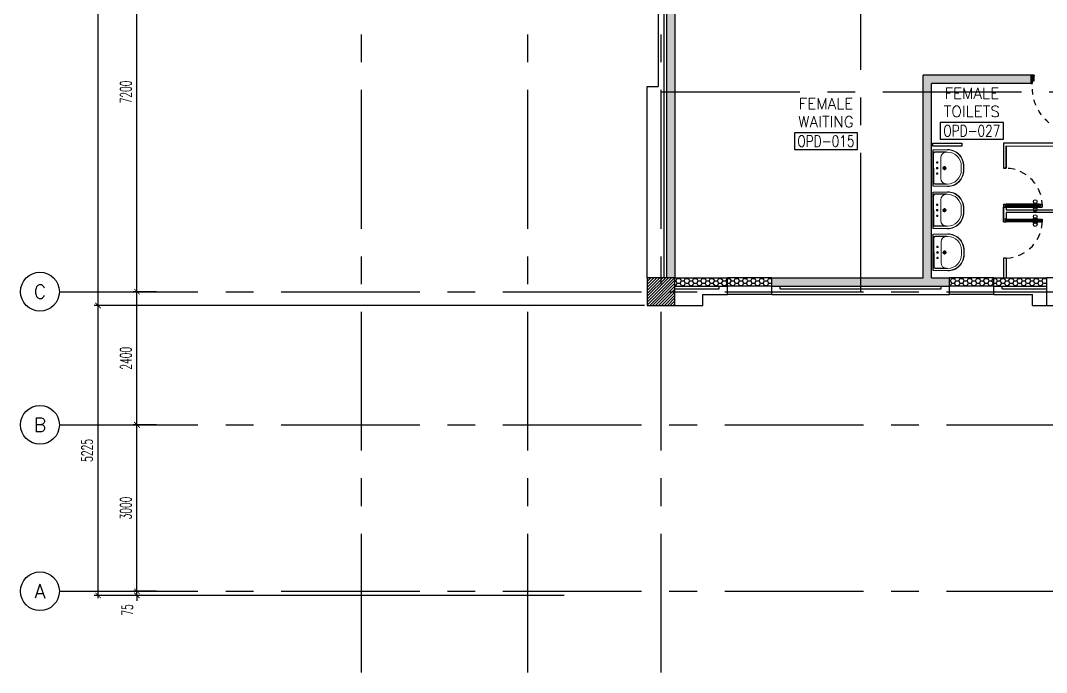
# Model space of a CAD drawing. Extents: x 417819.9 to 417911.9, y 43448 to 43539.2.
# Drawn here: x 417819.91 to 417838.41, y 43460.01 to 43471.76 of the extents above; entities that cross this region are included whole.
import ezdxf
from ezdxf.enums import TextEntityAlignment as Align

# ---------------------------------------------------------------- set-up
doc = ezdxf.new("R2010")
doc.units = 0
doc.header["$MEASUREMENT"] = 0
doc.header["$PDMODE"] = 3
doc.header["$PDSIZE"] = 0.1
for name, pattern in [('CENTERX2', [4, 2.5, -0.5, 0.5, -0.5]), ('DASHED', [0.75, 0.5, -0.25]), ('HIDDEN', [0.375, 0.25, -0.125])]:
    doc.linetypes.add(name, pattern=pattern)
doc.layers.get('0').update_dxf_attribs({"linetype": 'CONTINUOUS'})
doc.layers.get('DEFPOINTS').update_dxf_attribs({"linetype": 'CONTINUOUS'})
for name, color, linetype in [('A-JEERI', 3, 'CONTINUOUS'), ('AX', 6, 'CONTINUOUS'), ('AX-CR', 2, 'CONTINUOUS'), ('AX-DIM', 4, 'CONTINUOUS'), ('AX-TXT', 4, 'CONTINUOUS'), ('AXES', 11, 'CENTERX2'), ('COL', 2, 'CONTINUOUS'), ('DOOR', 4, 'CONTINUOUS'), ('FIX', 3, 'CONTINUOUS'), ('HAT', 8, 'CONTINUOUS'), ('INSUL', 7, 'CONTINUOUS'), ('ME-FIX', 3, 'CONTINUOUS'), ('PART', 9, 'CONTINUOUS'), ('RM-BOX', 2, 'CONTINUOUS'), ('RM-NAME', 2, 'CONTINUOUS'), ('RM-NO', 2, 'CONTINUOUS'), ('WALL', 2, 'CONTINUOUS'), ('WallType2', 3, 'CONTINUOUS'), ('WIN', 7, 'CONTINUOUS')]:
    doc.layers.add(name, color=color, linetype=linetype)
doc.styles.add('ROMANS', font='ROMANS.shx', dxfattribs={"width": 0.6})
doc.dimstyles.new('STANDARD in', dxfattribs={"dimtxt": 0.2, "dimasz": 0.1, "dimexe": 0.07, "dimexo": 0.05, "dimgap": 0.1, "dimtad": 1, "dimdec": 0, "dimlfac": 1000, "dimzin": 0, "dimdsep": 46, "dimtxsty": 'ROMANS', "dimblk": 'ARCHTICK', "dimcen": 0.05, "dimdle": 0.05, "dimclrd": 4, "dimclre": 4, "dimclrt": 2, "dimadec": 0, "dimazin": 0, "dimtfac": 1, "dimtdec": 0, "dimtmove": 2, "dimatfit": 3, "dimfxl": 0, "dimtolj": 1, "dimtzin": 0, "dimarcsym": 0})
pattern_1 = [(0, (0, 0), (0.075, 0.04330127), [0.05, -0.1]), (120, (0, 0), (-0.074999999836, 0.043301270284), [0.05, -0.1]), (60, (0, 0), (1.64e-10, 0.086602540284), [-0.1, 0.05])]

# ---------------------------------------------------------------- blocks, each defined once
blk = doc.blocks.new('_ARCHTICK')
at = {"color": 0, "linetype": 'ByBlock', "const_width": 0.15}
blk.add_lwpolyline([(-0.5, -0.5), (0.5, 0.5)], dxfattribs=at)
blk = doc.blocks.new('*D138')
at = {"layer": 'AX-DIM', "color": 4, "lineweight": -2}
for p, q in [((417831.157, 43525.944), (417821.235, 43525.944)), ((417821.305, 43466.574), (417821.305, 43525.994)), ((417831.157, 43466.624), (417821.235, 43466.624))]:
    blk.add_line(p, q, dxfattribs=at)
at = {"layer": 'DEFPOINTS', "color": 0}
for p in [(417821.305, 43525.944), (417831.207, 43525.944), (417831.207, 43466.624)]:
    blk.add_point(p, dxfattribs=at)
at = {"layer": 'AX-DIM', "color": 4, "lineweight": -2, "xscale": 0.1, "yscale": 0.1, "zscale": 0.1}
for p, rotation in [((417821.305, 43525.944), 90), ((417821.305, 43466.624), 270)]:
    blk.add_blockref('_ARCHTICK', p, dxfattribs=dict(at, rotation=rotation))
at = {"layer": 'AX-DIM', "color": 2, "insert": (417821.105, 43496.284), "char_height": 0.2, "attachment_point": 5, "rotation": 90, "style": 'ROMANS'}
blk.add_mtext('\\A1;59320', dxfattribs=at)
blk = doc.blocks.new('*D139')
at = {"layer": 'AX-DIM', "color": 4, "lineweight": -2}
for p, q in [((417831.157, 43466.624), (417821.235, 43466.624)), ((417821.305, 43461.349), (417821.305, 43466.674)), ((417829.71, 43461.399), (417821.235, 43461.399))]:
    blk.add_line(p, q, dxfattribs=at)
at = {"layer": 'DEFPOINTS', "color": 0}
for p in [(417821.305, 43466.624), (417831.207, 43466.624), (417829.76, 43461.399)]:
    blk.add_point(p, dxfattribs=at)
at = {"layer": 'AX-DIM', "color": 4, "lineweight": -2, "xscale": 0.1, "yscale": 0.1, "zscale": 0.1}
for p, rotation in [((417821.305, 43466.624), 90), ((417821.305, 43461.399), 270)]:
    blk.add_blockref('_ARCHTICK', p, dxfattribs=dict(at, rotation=rotation))
at = {"layer": 'AX-DIM', "color": 2, "insert": (417821.105, 43464.012), "char_height": 0.2, "attachment_point": 5, "rotation": 90, "style": 'ROMANS'}
blk.add_mtext('\\A1;5225', dxfattribs=at)
blk = doc.blocks.new('*D140')
at = {"layer": 'AX-DIM', "color": 4, "lineweight": -2}
for p, q in [((417822.355, 43474.074), (417821.935, 43474.074)), ((417822.005, 43466.824), (417822.005, 43474.124)), ((417822.355, 43466.874), (417821.935, 43466.874))]:
    blk.add_line(p, q, dxfattribs=at)
at = {"layer": 'DEFPOINTS', "color": 0}
for p in [(417822.005, 43474.074), (417822.405, 43474.074), (417822.405, 43466.874)]:
    blk.add_point(p, dxfattribs=at)
at = {"layer": 'AX-DIM', "color": 4, "lineweight": -2, "xscale": 0.1, "yscale": 0.1, "zscale": 0.1}
for p, rotation in [((417822.005, 43474.074), 90), ((417822.005, 43466.874), 270)]:
    blk.add_blockref('_ARCHTICK', p, dxfattribs=dict(at, rotation=rotation))
at = {"layer": 'AX-DIM', "color": 2, "insert": (417821.805, 43470.474), "char_height": 0.2, "attachment_point": 5, "rotation": 90, "style": 'ROMANS'}
blk.add_mtext('\\A1;7200', dxfattribs=at)
blk = doc.blocks.new('*D141')
at = {"layer": 'AX-DIM', "color": 4, "lineweight": -2}
for p, q in [((417822.005, 43461.424), (417822.005, 43464.524)), ((417822.355, 43464.474), (417821.935, 43464.474)), ((417822.355, 43461.474), (417821.935, 43461.474))]:
    blk.add_line(p, q, dxfattribs=at)
at = {"layer": 'DEFPOINTS', "color": 0}
for p in [(417822.005, 43464.474), (417822.405, 43464.474), (417822.405, 43461.474)]:
    blk.add_point(p, dxfattribs=at)
at = {"layer": 'AX-DIM', "color": 4, "lineweight": -2, "xscale": 0.1, "yscale": 0.1, "zscale": 0.1}
for p, rotation in [((417822.005, 43464.474), 90), ((417822.005, 43461.474), 270)]:
    blk.add_blockref('_ARCHTICK', p, dxfattribs=dict(at, rotation=rotation))
at = {"layer": 'AX-DIM', "color": 2, "insert": (417821.805, 43462.974), "char_height": 0.2, "attachment_point": 5, "rotation": 90, "style": 'ROMANS'}
blk.add_mtext('\\A1;3000', dxfattribs=at)
blk = doc.blocks.new('*D142')
at = {"layer": 'AX-DIM', "color": 4, "lineweight": -2}
for p, q in [((417822.005, 43461.474), (417822.005, 43461.574)), ((417822.355, 43461.474), (417821.935, 43461.474)), ((417822.355, 43461.399), (417821.935, 43461.399)), ((417822.005, 43461.399), (417822.005, 43461.474)), ((417822.005, 43461.399), (417822.005, 43461.299))]:
    blk.add_line(p, q, dxfattribs=at)
at = {"layer": 'DEFPOINTS', "color": 0}
for p in [(417822.005, 43461.474), (417822.405, 43461.474), (417822.405, 43461.399)]:
    blk.add_point(p, dxfattribs=at)
at = {"layer": 'AX-DIM', "color": 4, "lineweight": -2, "xscale": 0.1, "yscale": 0.1, "zscale": 0.1}
for p, rotation in [((417822.005, 43461.474), 270), ((417822.005, 43461.399), 90)]:
    blk.add_blockref('_ARCHTICK', p, dxfattribs=dict(at, rotation=rotation))
at = {"layer": 'AX-DIM', "color": 2, "insert": (417821.83, 43461.137), "char_height": 0.2, "attachment_point": 5, "rotation": 90, "style": 'ROMANS'}
blk.add_mtext('\\A1;75', dxfattribs=at)
blk = doc.blocks.new('AXL')
at = {"layer": 'AX-CR'}
blk.add_circle((-350, 0), 350, dxfattribs=at)
at = {"layer": 'AX-TXT', "style": 'ROMANS'}
blk.add_attdef('AX', text='', height=250, dxfattribs=at).set_placement((-350, 0), align=Align.MIDDLE)
blk = doc.blocks.new('*D143')
at = {"layer": 'AX-DIM', "color": 4, "lineweight": -2}
for p, q in [((417822.355, 43466.874), (417821.935, 43466.874)), ((417822.005, 43464.424), (417822.005, 43466.924)), ((417822.355, 43464.474), (417821.935, 43464.474))]:
    blk.add_line(p, q, dxfattribs=at)
at = {"layer": 'DEFPOINTS', "color": 0}
for p in [(417822.005, 43466.874), (417822.405, 43466.874), (417822.405, 43464.474)]:
    blk.add_point(p, dxfattribs=at)
at = {"layer": 'AX-DIM', "color": 4, "lineweight": -2, "xscale": 0.1, "yscale": 0.1, "zscale": 0.1}
for p, rotation in [((417822.005, 43466.874), 90), ((417822.005, 43464.474), 270)]:
    blk.add_blockref('_ARCHTICK', p, dxfattribs=dict(at, rotation=rotation))
at = {"layer": 'AX-DIM', "color": 2, "insert": (417821.805, 43465.674), "char_height": 0.2, "attachment_point": 5, "rotation": 90, "style": 'ROMANS'}
blk.add_mtext('\\A1;2400', dxfattribs=at)
blk = doc.blocks.new('*X130')
at = {"color": 0}
for p, q in [((24139, 10669), (24631, 11161)), ((24139, 10722), (24578, 11161)), ((24139, 10775), (24525, 11161)), ((24139, 10828), (24472, 11161)), ((24139, 10881), (24419, 11161)), ((24139, 10934), (24366, 11161)), ((24139, 10987), (24313, 11161)), ((24139, 11040), (24260, 11161)), ((24139, 11093), (24207, 11161)), ((24139, 11146), (24154, 11161)), ((24184, 10661), (24639, 11116)), ((24237, 10661), (24639, 11063)), ((24290, 10661), (24639, 11010)), ((24344, 10661), (24639, 10957)), ((24397, 10661), (24639, 10904)), ((24450, 10661), (24639, 10851)), ((24503, 10661), (24639, 10798)), ((24556, 10661), (24639, 10745)), ((24609, 10661), (24639, 10692))]:
    blk.add_line(p, q, dxfattribs=at)
blk = doc.blocks.new('COL50')
at = {"layer": 'COL'}
blk.add_lwpolyline([(-250, 250), (-250, -250), (250, -250), (250, 250)], close=True, dxfattribs=at)
blk = doc.blocks.new('RM1')
at = {"layer": 'RM-BOX'}
blk.add_lwpolyline([(570, -200), (-570, -200), (-570, -500), (570, -500)], close=True, dxfattribs=at)
at = {"layer": 'RM-NAME', "style": 'ROMANS'}
for tag, p in [('ROOMNAME1', (0, 324)), ('ROOMNAME2', (0, 0))]:
    blk.add_attdef(tag, text='', height=200, dxfattribs=at).set_placement(p, align=Align.MIDDLE)
at = {"layer": 'RM-NO', "style": 'ROMANS', "width": 0.8}
blk.add_attdef('ROOMNO', text='', height=200, dxfattribs=at).set_placement((0, -350), align=Align.MIDDLE)
blk = doc.blocks.new('DOOR90')
at = {"layer": 'DOOR', "color": 7, "linetype": 'ByBlock'}
for p, q in [((-150, 0), (0, 0)), ((-150, 0), (-150, -25)), ((0, -50), (-114, 0)), ((0, -50), (-40, 0)), ((0, -50), (0, 0)), ((-1000, -25), (-1050, -25)), ((-1050, -75), (-1050, -25)), ((-1050, -25), (-1050, -75)), ((-1000, -75), (-1050, -75)), ((-1000, -42), (-1020, -42)), ((-1020, -42), (-1020, -58)), ((-1000, -58), (-1020, -58)), ((-1000, -25), (-1000, -42)), ((-1000, -58), (-1000, -75)), ((-878, -18), (-968, -18)), ((-968, -25), (-968, -18)), ((-968, -75), (-968, -82)), ((-878, -82), (-968, -82)), ((-955, -9), (-890, -9)), ((-955, -18), (-955, -9)), ((-955, -18), (-890, -18)), ((-955, -82), (-890, -82)), ((-955, -82), (-955, -91)), ((-955, -91), (-890, -91)), ((-890, -18), (-890, -9)), ((-890, -82), (-890, -91)), ((-878, -25), (-878, -18)), ((-878, -75), (-878, -82)), ((-200, -25), (-150, -25)), ((-200, -42), (-200, -25)), ((-180, -42), (-200, -42)), ((-200, -58), (-180, -58)), ((-200, -75), (-200, -58)), ((-150, -75), (-200, -75)), ((-180, -58), (-180, -42)), ((-150, -25), (-100, -25)), ((-150, -75), (-150, -25)), ((-100, -25), (-100, -50)), ((0, -50), (-100, -37)), ((-100, -50), (0, -50)), ((-150, -875), (-100, -875)), ((-150, -900), (-150, -875)), ((-150, -900), (0, -900)), ((0, -900), (-150, -900)), ((0, -850), (-114, -900)), ((-100, -875), (-100, -850)), ((0, -850), (-100, -863)), ((-100, -850), (0, -850)), ((0, -850), (-40, -900)), ((0, -850), (0, -900))]:
    blk.add_line(p, q, dxfattribs=at)
at = {"layer": 'DOOR', "linetype": 'ByBlock'}
for p, q in [((-200, -25), (-1000, -25)), ((-200, -42), (-1000, -42)), ((-200, -58), (-1000, -58)), ((-1000, -75), (-200, -75))]:
    blk.add_line(p, q, dxfattribs=at)
at = {"layer": 'DOOR', "color": 7, "linetype": 'ByBlock'}
for centre in [(-923, 24), (-923, -124)]:
    blk.add_circle(centre, 32.4, dxfattribs=at)
for centre, radius, start, end in [((0, -50), 154, 161.1053, 166.2858), ((0, -50), 94.4, 148.0182, 180), ((0, -50), 134, 158.1598, 169.28), ((0, -50), 114, 154.0838, 167.3774), ((0, -50), 74.4, 137.7764, 180), ((0, -50), 54.4, 113.2074, 180), ((0, -50), 34.4, 90, 180), ((0, -50), 14.4, 90, 180), ((0, -850), 154, 193.7142, 198.8947), ((0, -850), 134, 190.72, 201.8402), ((0, -850), 94.4, 180, 211.9818), ((0, -850), 74.4, 180, 222.2236), ((0, -850), 54.4, 180, 246.7926), ((0, -850), 34.4, 180, 270), ((0, -850), 14.4, 180, 270)]:
    blk.add_arc(centre, radius, start, end, dxfattribs=at)
at = {"layer": 'DOOR', "linetype": 'HIDDEN', "ltscale": 0.5}
blk.add_arc((-222, -50), 828, 178.2701, 275.003, dxfattribs=at)
blk = doc.blocks.new('LAV-003')
at = {"layer": 'FIX', "linetype": 'ByBlock'}
blk.add_line((-328, -25), (328, -25), dxfattribs=at)
at = {"layer": 'FIX', "linetype": 'Continuous', "lineweight": 20}
for p, q in [((-328, -285), (-328, -25)), ((0, -165), (-187, -165)), ((0, -165), (187, -165)), ((328, -285), (328, -25)), ((-288, -285), (-288, -265)), ((287, -285), (287, -265)), ((0, -535), (-38, -535)), ((0, -535), (38, -535)), ((0, -575), (-38, -575)), ((0, -575), (38, -575))]:
    blk.add_line(p, q, dxfattribs=at)
at = {"layer": 'FIX', "linetype": 'ByBlock', "ltscale": 0.3}
for p, q in [((-288, -265), (-288, -60)), ((0, -35), (-262, -35)), ((0, -35), (262, -35)), ((287, -265), (287, -60))]:
    blk.add_line(p, q, dxfattribs=at)
at = {"layer": 'FIX', "lineweight": 20}
for p, q in [((-16, -101), (15, -101)), ((0, -85), (0, -116))]:
    blk.add_line(p, q, dxfattribs=at)
at = {"layer": 'FIX', "linetype": 'DASHED', "lineweight": 20, "ltscale": 0.04}
for p, q in [((-36, -230), (37, -230)), ((0, -194), (0, -266))]:
    blk.add_line(p, q, dxfattribs=at)
at = {"layer": 'FIX', "linetype": 'Continuous', "lineweight": 20}
blk.add_lwpolyline([(295, -25), (0, -25), (-328, -25), (-334, -285, 0.414214), (-38, -582), (0, -582), (38, -582, 0.414214), (334, -285), (328, -25), (0, -25)], format="xyb", dxfattribs=at)
at = {"layer": 'FIX', "linetype": 'HIDDEN', "lineweight": 20, "ltscale": 0.05}
for centre in [(-100, -101), (100, -101)]:
    blk.add_circle(centre, 12.4, dxfattribs=at)
at = {"layer": 'FIX', "lineweight": 20}
for centre, radius in [((0, -101), 15.5), ((0, -230), 29.5), ((0, -230), 22.5)]:
    blk.add_circle(centre, radius, dxfattribs=at)
at = {"layer": 'FIX', "linetype": 'ByBlock', "ltscale": 0.3}
for centre, start, end in [((-262, -60), 90, 180), ((262, -60), 0, 90)]:
    blk.add_arc(centre, 25, start, end, dxfattribs=at)
at = {"layer": 'FIX', "linetype": 'Continuous', "lineweight": 20}
for centre, radius, start, end in [((-187, -265), 100, 90, 180), ((187, -265), 100, 0, 90), ((-38, -285), 290, 180, 270), ((-38, -285), 250, 180, 270), ((38, -285), 290, 270, 0), ((38, -285), 250, 270, 0)]:
    blk.add_arc(centre, radius, start, end, dxfattribs=at)
blk = doc.blocks.new('A$C16F26542')
at = {"layer": 'COL', "xscale": 0.001000000047497451, "yscale": 0.0009999999892897904, "zscale": 0.001}
blk.add_blockref('COL50', (0.25, 0.25), dxfattribs=at)
blk = doc.blocks.new('*X724')
at = {"color": 0}
for p, q in [((24139, 10669), (24631, 11161)), ((24139, 10722), (24578, 11161)), ((24139, 10775), (24525, 11161)), ((24139, 10828), (24472, 11161)), ((24139, 10881), (24419, 11161)), ((24139, 10934), (24366, 11161)), ((24139, 10987), (24313, 11161)), ((24139, 11040), (24260, 11161)), ((24139, 11093), (24207, 11161)), ((24139, 11146), (24154, 11161)), ((24184, 10661), (24639, 11116)), ((24237, 10661), (24639, 11063)), ((24290, 10661), (24639, 11010)), ((24344, 10661), (24639, 10957)), ((24397, 10661), (24639, 10904)), ((24450, 10661), (24639, 10851)), ((24503, 10661), (24639, 10798)), ((24556, 10661), (24639, 10745)), ((24609, 10661), (24639, 10692))]:
    blk.add_line(p, q, dxfattribs=at)

msp = doc.modelspace()

# ---------------------------------------------------------------- hatches: boundary and pattern name
at = {"layer": 'WallType2'}
h = msp.add_hatch(dxfattribs=at)
h.set_pattern_fill('HONEY', color=256, scale=0.4, style=0)
h.set_pattern_definition(pattern_1)
h.paths.add_polyline_path([(417835.2066, 43475.0493), (417835.2066, 43475.3493), (417835.0566, 43475.3493), (417835.0566, 43472.9493), (417831.7066, 43472.9493), (417831.7066, 43473.8243), (417831.5566, 43473.8243), (417831.5566, 43467.1243), (417831.7066, 43467.1243), (417831.7066, 43472.7993), (417835.2066, 43472.7993)])
h = msp.add_hatch(dxfattribs=at)
h.set_pattern_fill('HONEY', color=256, scale=0.4, style=0)
h.set_pattern_definition([(0, (0, 0), (0.075, 0.04330127), [0.05, -0.1]), (120, (0, 0), (-0.074999999836, 0.043301270284), [0.05, -0.1]), (60, (0, 0), (1.64e-10, 0.086602540284), [-0.1, 0.05])])
h.paths.add_polyline_path([(417836.3316, 43470.6243), (417838.1316, 43470.6243), (417838.1316, 43470.7743), (417836.1816, 43470.7743), (417836.1816, 43467.1243), (417833.4566, 43467.1243), (417833.4566, 43466.9743), (417836.6566, 43466.9743), (417836.6566, 43467.1243), (417836.3316, 43467.1243)])
h = msp.add_hatch(dxfattribs=at)
h.set_pattern_fill('HONEY', color=256, scale=0.4, style=0)
h.set_pattern_definition(pattern_1)
h.paths.add_polyline_path([(417832.6566, 43467.1243), (417831.7066, 43467.1243), (417831.7066, 43466.9743), (417832.6566, 43466.9743)])
h = msp.add_hatch(dxfattribs=at)
h.set_pattern_fill('HONEY', color=256, scale=0.4, style=0)
h.set_pattern_definition(pattern_1)
h.paths.add_polyline_path([(417833.4566, 43467.1243), (417832.6566, 43467.1243), (417832.6566, 43466.9743), (417833.4566, 43466.9743)])
h = msp.add_hatch(dxfattribs=at)
h.set_pattern_fill('HONEY', color=256, scale=0.4, style=0)
h.set_pattern_definition(pattern_1)
h.paths.add_polyline_path([(417837.4566, 43467.1243), (417836.6566, 43467.1243), (417836.6566, 43466.9743), (417837.4566, 43466.9743)])
h = msp.add_hatch(dxfattribs=at)
h.set_pattern_fill('HONEY', color=256, scale=0.4, style=0)
h.set_pattern_definition(pattern_1)
h.paths.add_polyline_path([(417838.4066, 43467.1243), (417837.4566, 43467.1243), (417837.4566, 43466.9743), (417838.4066, 43466.9743)])

# ---------------------------------------------------------------- linework, layer by layer
at = {"layer": 'AXES'}
for p, q in [((417826.0566, 43460.01), (417826.0566, 43538.4875)), ((417829.0566, 43460.01), (417829.0566, 43538.4875)), ((417831.4566, 43460.01), (417831.4566, 43538.4875)), ((417835.0566, 43466.8743), (417835.0566, 43525.6943)), ((417831.4566, 43470.4743), (417889.6966, 43470.4743)), ((417820.6052, 43466.8743), (417890.8966, 43466.8743)), ((417820.6052, 43464.4743), (417889.6966, 43464.4743)), ((417820.6052, 43464.4743), (417898.0966, 43464.4743)), ((417820.6052, 43461.4743), (417887.8966, 43461.4743)), ((417820.6052, 43461.4743), (417887.8966, 43461.4743))]:
    msp.add_line(p, q, dxfattribs=at)
at = {"layer": 'DOOR', "color": 9, "linetype": 'ByBlock'}
for p, q in [((417837.6316, 43468.4493), (417837.6816, 43468.4493)), ((417837.6316, 43468.4493), (417837.6316, 43468.3993)), ((417837.6816, 43468.4323), (417837.6616, 43468.4323)), ((417837.6616, 43468.4323), (417837.6616, 43468.4163)), ((417837.6616, 43468.4163), (417837.6816, 43468.4163)), ((417838.2816, 43468.4493), (417837.6816, 43468.4493)), ((417837.6816, 43468.4493), (417837.6816, 43468.4323)), ((417837.6816, 43468.4323), (417838.2816, 43468.4323)), ((417837.6816, 43468.4163), (417838.2816, 43468.4163)), ((417837.6816, 43468.4163), (417837.6816, 43468.3993)), ((417838.1593, 43468.4565), (417838.2493, 43468.4565)), ((417838.1593, 43468.4493), (417838.1593, 43468.4565)), ((417838.2367, 43468.4655), (417838.1719, 43468.4655)), ((417838.1719, 43468.4565), (417838.1719, 43468.4655)), ((417838.2367, 43468.4565), (417838.1719, 43468.4565)), ((417838.2367, 43468.4565), (417838.2367, 43468.4655)), ((417838.2493, 43468.4493), (417838.2493, 43468.4565)), ((417838.2816, 43468.4493), (417838.3316, 43468.4493)), ((417838.2816, 43468.4323), (417838.2816, 43468.4493)), ((417838.2816, 43468.4323), (417838.3016, 43468.4323)), ((417838.2816, 43468.4163), (417838.3016, 43468.4163)), ((417838.2816, 43468.3993), (417838.2816, 43468.4163)), ((417838.3016, 43468.4163), (417838.3016, 43468.4323)), ((417838.3316, 43468.4493), (417838.3316, 43468.3993)), ((417838.3316, 43468.3993), (417838.3316, 43468.4493)), ((417837.6816, 43468.3993), (417838.2816, 43468.3993)), ((417838.1593, 43468.3993), (417838.1593, 43468.3921)), ((417838.1593, 43468.3921), (417838.2493, 43468.3921)), ((417838.2367, 43468.3921), (417838.1719, 43468.3921)), ((417838.1719, 43468.3921), (417838.1719, 43468.3831)), ((417838.2367, 43468.3831), (417838.1719, 43468.3831)), ((417838.2367, 43468.3921), (417838.2367, 43468.3831)), ((417838.2493, 43468.3993), (417838.2493, 43468.3921)), ((417838.2816, 43468.3993), (417838.3316, 43468.3993)), ((417837.6316, 43468.1308), (417837.6316, 43468.1808)), ((417837.6316, 43468.1308), (417837.6816, 43468.1308)), ((417837.6616, 43468.1638), (417837.6816, 43468.1638)), ((417837.6616, 43468.1478), (417837.6616, 43468.1638)), ((417837.6816, 43468.1478), (417837.6616, 43468.1478)), ((417837.6816, 43468.1808), (417838.2816, 43468.1808)), ((417837.6816, 43468.1638), (417837.6816, 43468.1808)), ((417837.6816, 43468.1638), (417838.2816, 43468.1638)), ((417837.6816, 43468.1478), (417838.2816, 43468.1478)), ((417837.6816, 43468.1308), (417837.6816, 43468.1478)), ((417838.2816, 43468.1308), (417837.6816, 43468.1308)), ((417838.1593, 43468.188), (417838.2493, 43468.188)), ((417838.1593, 43468.1808), (417838.1593, 43468.188)), ((417838.1593, 43468.1308), (417838.1593, 43468.1236)), ((417838.1593, 43468.1236), (417838.2493, 43468.1236)), ((417838.2367, 43468.197), (417838.1719, 43468.197)), ((417838.1719, 43468.188), (417838.1719, 43468.197)), ((417838.2367, 43468.188), (417838.1719, 43468.188)), ((417838.2367, 43468.1236), (417838.1719, 43468.1236)), ((417838.1719, 43468.1236), (417838.1719, 43468.1146)), ((417838.2367, 43468.1146), (417838.1719, 43468.1146)), ((417838.2367, 43468.188), (417838.2367, 43468.197)), ((417838.2367, 43468.1236), (417838.2367, 43468.1146)), ((417838.2493, 43468.1808), (417838.2493, 43468.188)), ((417838.2493, 43468.1308), (417838.2493, 43468.1236)), ((417838.2816, 43468.1808), (417838.3316, 43468.1808)), ((417838.2816, 43468.1808), (417838.2816, 43468.1638)), ((417838.2816, 43468.1638), (417838.3016, 43468.1638)), ((417838.2816, 43468.1478), (417838.3016, 43468.1478)), ((417838.2816, 43468.1478), (417838.2816, 43468.1308)), ((417838.2816, 43468.1308), (417838.3316, 43468.1308)), ((417838.3016, 43468.1638), (417838.3016, 43468.1478)), ((417838.3316, 43468.1308), (417838.3316, 43468.1808)), ((417838.3316, 43468.1808), (417838.3316, 43468.1308))]:
    msp.add_line(p, q, dxfattribs=at)
at = {"layer": 'DOOR', "color": 0, "linetype": 'ByBlock'}
for p, q in [((417837.6816, 43468.3993), (417837.6316, 43468.3993)), ((417837.6816, 43468.1808), (417837.6316, 43468.1808))]:
    msp.add_line(p, q, dxfattribs=at)
at = {"layer": 'DOOR', "color": 9, "linetype": 'ByBlock'}
for centre in [(417838.2043, 43468.4979), (417838.2043, 43468.3508), (417838.2043, 43468.2293), (417838.2043, 43468.0823)]:
    msp.add_circle(centre, 0.0324, dxfattribs=at)
at = {"layer": 'DOOR', "color": 9, "linetype": 'HIDDEN', "ltscale": 0.5}
for centre, start, end in [((417837.6566, 43468.4243), 357.8789, 87.8789), ((417837.6566, 43468.1558), 272.1211, 2.1211)]:
    msp.add_arc(centre, 0.6755, start, end, dxfattribs=at)
at = {"layer": 'INSUL'}
for p, q in [((417831.5066, 43473.8243), (417831.5066, 43467.1243)), ((417831.5566, 43473.8243), (417831.5566, 43467.1243)), ((417831.7066, 43466.9743), (417832.6566, 43466.9743)), ((417832.5066, 43466.9243), (417832.5066, 43466.9743)), ((417833.4566, 43466.9743), (417836.6566, 43466.9743)), ((417833.6066, 43466.9243), (417833.6066, 43466.9743)), ((417836.5066, 43466.9243), (417836.5066, 43466.9743)), ((417837.4566, 43466.9743), (417838.4066, 43466.9743)), ((417837.6066, 43466.9243), (417837.6066, 43466.9743)), ((417831.7066, 43466.9243), (417832.5066, 43466.9243)), ((417833.6066, 43466.9243), (417836.5066, 43466.9243)), ((417837.6066, 43466.9243), (417838.4066, 43466.9243))]:
    msp.add_line(p, q, dxfattribs=at)
at = {"layer": 'PART'}
for p, q in [((417836.8816, 43469.5493), (417836.8816, 43469.4993)), ((417837.6316, 43469.5493), (417837.6316, 43469.0993)), ((417837.6816, 43469.4993), (417837.6816, 43469.0993)), ((417837.6816, 43469.0993), (417837.6316, 43469.0993)), ((417837.6316, 43468.3993), (417837.6316, 43468.1808)), ((417837.6816, 43468.3993), (417837.6316, 43468.3993)), ((417837.6816, 43468.3993), (417837.6816, 43468.3493)), ((417837.6816, 43468.2993), (417837.6816, 43468.1808)), ((417837.6816, 43468.1808), (417837.6316, 43468.1808)), ((417837.6816, 43467.4808), (417837.6316, 43467.4808)), ((417837.6316, 43467.4808), (417837.6316, 43467.1243)), ((417837.6816, 43467.4808), (417837.6816, 43467.1243))]:
    msp.add_line(p, q, dxfattribs=at)
for points in [[(417836.3546, 43469.5493), (417836.8816, 43469.5493), (417836.8816, 43469.4993), (417836.3546, 43469.4993)], [(417837.6316, 43469.0993), (417837.6816, 43469.0993), (417837.6816, 43469.5003), (417839.1586, 43469.4993), (417839.1586, 43469.5493), (417837.6316, 43469.5493)]]:
    msp.add_lwpolyline(points, close=True, dxfattribs=at)
msp.add_lwpolyline([(417839.1586, 43468.3493), (417839.1586, 43468.2993), (417837.6816, 43468.2993), (417837.6816, 43468.1808), (417837.6316, 43468.1808), (417837.6316, 43468.3993), (417837.6816, 43468.3993), (417837.6816, 43468.3493), (417839.1586, 43468.3493)], dxfattribs=at)
at = {"layer": 'WALL'}
for p, q in [((417831.4066, 43473.5743), (417831.4066, 43470.5743)), ((417831.7066, 43472.7993), (417831.7066, 43467.1243)), ((417836.1816, 43467.1243), (417836.1816, 43470.7743)), ((417838.1316, 43470.7743), (417836.1816, 43470.7743)), ((417838.1316, 43470.6243), (417838.1316, 43470.7743)), ((417831.2066, 43470.5743), (417831.4066, 43470.5743)), ((417831.2066, 43467.1243), (417831.2066, 43470.5743)), ((417836.3316, 43467.1243), (417836.3316, 43470.6243)), ((417838.1316, 43470.6243), (417836.3316, 43470.6243)), ((417836.3316, 43470.4743), (417836.3316, 43470.6243)), ((417831.7066, 43467.1243), (417832.6566, 43467.1243)), ((417832.6566, 43466.8243), (417832.6566, 43467.1243)), ((417833.4566, 43467.1243), (417836.1816, 43467.1243)), ((417833.4566, 43466.8243), (417833.4566, 43467.1243)), ((417836.3316, 43467.1243), (417836.6566, 43467.1243)), ((417836.3316, 43467.1243), (417836.6566, 43467.1243)), ((417836.6566, 43466.8243), (417836.6566, 43467.1243)), ((417837.4566, 43466.8243), (417837.4566, 43467.1243)), ((417837.4566, 43467.1243), (417838.4066, 43467.1243)), ((417832.2066, 43466.8243), (417832.6566, 43466.8243)), ((417832.2066, 43466.6243), (417832.2066, 43466.8243)), ((417833.4566, 43466.8243), (417836.6566, 43466.8243)), ((417837.4566, 43466.8243), (417838.156, 43466.8243)), ((417838.156, 43466.6243), (417838.156, 43466.8243)), ((417831.7066, 43466.6243), (417832.2066, 43466.6243)), ((417838.156, 43466.6243), (417839.1566, 43466.6243))]:
    msp.add_line(p, q, dxfattribs=at)
at = {"layer": 'WIN'}
for p, q in [((417833.4566, 43467.1243), (417832.6566, 43467.1243)), ((417837.4566, 43467.1243), (417836.6566, 43467.1243)), ((417833.4566, 43466.9743), (417832.6566, 43466.9743)), ((417837.4566, 43466.9743), (417836.6566, 43466.9743)), ((417833.4566, 43466.8243), (417832.6566, 43466.8243)), ((417837.4566, 43466.8243), (417836.6566, 43466.8243))]:
    msp.add_line(p, q, dxfattribs=at)

# ---------------------------------------------------------------- block references
at = {"layer": 'A-JEERI', "linetype": 'ByBlock', "xscale": 0.0009999999892897904, "yscale": 0.0009999999892897904, "zscale": 0.001, "rotation": 90}
for p in [(417836.3355, 43469.1023), (417836.3355, 43468.3423), (417836.3399, 43467.5823)]:
    msp.add_blockref('LAV-003', p, dxfattribs=at)
at = {"layer": 'AX', "xscale": 0.001000000047497451, "yscale": 0.0009999999892897904, "zscale": 0.001}
for p, values in [((417820.6052, 43466.8743), {'AX': 'C'}), ((417820.6052, 43464.4743), {'AX': 'B'}), ((417820.6052, 43461.4743), {'AX': 'A'})]:
    msp.add_blockref('AXL', p, dxfattribs=at).add_auto_attribs(values)
at = {"layer": 'COL', "xscale": 0.001000000047497451, "yscale": 0.0009999999892897904, "zscale": 0.001}
for p in [(417831.4566, 43466.8743), (417831.4566, 43466.8743), (417831.4566, 43466.8743), (417831.4566, 43466.8743), (417838.6566, 43466.8743)]:
    msp.add_blockref('COL50', p, dxfattribs=at)
at = {"layer": 'DOOR', "color": 0, "xscale": -0.0009999999892897904, "yscale": 0.0009999999892897904, "zscale": 0.001, "rotation": 270}
msp.add_blockref('DOOR90', (417839.0316, 43470.7743), dxfattribs=at)
at = {"layer": 'HAT', "xscale": 0.001000000047497451, "yscale": 0.0009999999892897904, "zscale": 0.001}
for p, values in [((417837.0602, 43470.124), {'ROOMNO': 'OPD-027', 'ROOMNAME2': 'TOILETS', 'ROOMNAME1': 'FEMALE'}), ((417834.4297, 43469.9373), {'ROOMNO': 'OPD-015', 'ROOMNAME2': 'WAITING', 'ROOMNAME1': 'FEMALE'})]:
    msp.add_blockref('RM1', p, dxfattribs=at).add_auto_attribs(values)
for name in ['*X130', '*X724']:
    msp.add_blockref(name, (417807.0674, 43455.9633), dxfattribs=at)
at = {"layer": 'ME-FIX'}
msp.add_blockref('A$C16F26542', (417831.2066, 43466.6244), dxfattribs=at)
msp.add_blockref('A$C16F26542', (417831.2066, 43466.6244), dxfattribs=at)

# ---------------------------------------------------------------- dimensions: what is measured, and where the dimension line sits
at = {"layer": 'AX-DIM'}
for base, p1, p2, picture, middle in [((417821.3052, 43525.9443), (417831.2066, 43466.6243), (417831.2066, 43525.9443), '*D138', (417821.1052, 43496.2843)), ((417821.3052, 43466.6243), (417829.7605, 43461.3993), (417831.2066, 43466.6243), '*D139', (417821.1052, 43464.0118)), ((417822.0052, 43464.4743), (417822.4052, 43461.4743), (417822.4052, 43464.4743), '*D141', (417821.8052, 43462.9743))]:
    dim = msp.add_linear_dim(base=base, p1=p1, p2=p2, angle=90, dimstyle='STANDARD in', dxfattribs=at)
    dim.commit()
    dim.dimension.update_dxf_attribs({"geometry": picture, "text_midpoint": middle})
at = {"layer": 'AX-DIM', "color": 6}
for base, p1, p2, picture, middle in [((417822.0052, 43474.0743), (417822.4052, 43466.8743), (417822.4052, 43474.0743), '*D140', (417821.8052, 43470.4743)), ((417822.0052, 43466.8743), (417822.4052, 43464.4743), (417822.4052, 43466.8743), '*D143', (417821.8052, 43465.6743))]:
    dim = msp.add_linear_dim(base=base, p1=p1, p2=p2, angle=90, dimstyle='STANDARD in', dxfattribs=at)
    dim.commit()
    dim.dimension.update_dxf_attribs({"geometry": picture, "text_midpoint": middle})
at = {"layer": 'AX-DIM'}
dim = msp.add_linear_dim(base=(417822.0052, 43461.4743), p1=(417822.4052, 43461.3993), p2=(417822.4052, 43461.4743), angle=90, dimstyle='STANDARD in', dxfattribs=at)
dim.commit()
dim.dimension.update_dxf_attribs({"geometry": '*D142', "text_midpoint": (417821.8302, 43461.1365), "dimtype": 128})

doc.saveas('drawing.dxf')
